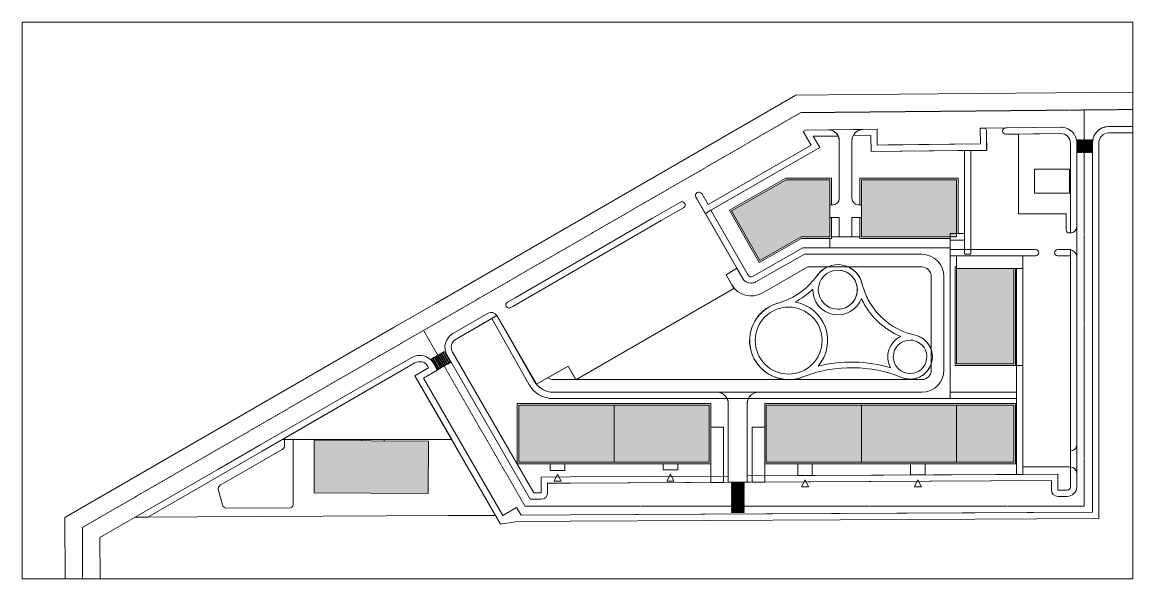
# Model space of a CAD drawing. Header units: millimetres. Extents: x 18162 to 7085488, y 72188 to 247925.
# Drawn here: x 6735438 to 7085488, y 72524 to 247925 of the extents above; entities that cross this region are included whole.
import ezdxf

# ---------------------------------------------------------------- set-up
doc = ezdxf.new("R2010")
doc.units = ezdxf.units.MM
doc.header["$MEASUREMENT"] = 0
doc.linetypes.add('Hidden Line', pattern=[317.5, 211.666667, -105.833333])
doc.layers.add('RENDER_REAL (5)_1_00 ET', color=7, linetype='Continuous')
doc.layers.add('RENDER_REAL (5)_1_Drawing & Figure', color=7, linetype='Continuous')

msp = doc.modelspace()

# ---------------------------------------------------------------- hatches: boundary and pattern name
at = {"layer": 'RENDER_REAL (5)_1_Drawing & Figure', "linetype": 'Continuous', "lineweight": 0}
for points in [[(6989972.7, 198287.8), (6976212.3, 198287.8), (6959035.1, 188519.2), (6967933.4, 172872.4), (6980972.6, 180287.8), (6989972.7, 180287.8)], [(7029972.7, 198287.8), (6999972.7, 198287.8), (6999972.7, 180287.8), (7029972.7, 180287.8)], [(7047972.7, 170288.2), (7029972.7, 170288.2), (7029972.7, 140288.2), (7047972.7, 140288.2)], [(6921972.7, 109288.6), (6921972.7, 127288.6), (6891972.7, 127288.6), (6891972.7, 109288.6)], [(6951972.7, 109288.6), (6951972.7, 127288.6), (6921972.7, 127288.6), (6921972.7, 109288.6)], [(6999972.7, 109288.6), (6999972.7, 127288.6), (6969972.7, 127288.6), (6969972.7, 109288.6)], [(7029972.7, 109288.6), (7029972.7, 127288.6), (6999972.7, 127288.6), (6999972.7, 109288.6)], [(7029972.7, 127288.6), (7029972.7, 109288.6), (7047972.7, 109288.6), (7047972.7, 127288.6)], [(6863493.1, 115933.7), (6827493.4, 116077.3), (6827427.6, 99577.4), (6863427.3, 99433.8)]]:
    msp.add_hatch(color=27, dxfattribs=at).paths.add_polyline_path(points)

# ---------------------------------------------------------------- linework, layer by layer
at = {"layer": 'RENDER_REAL (5)_1_00 ET', "color": 7, "linetype": 'Continuous', "lineweight": 5, "flags": 128}
msp.add_lwpolyline([(7085488.5, 225912.6), (6999580.5, 225101.1), (6979283, 224909.4), (6865685.5, 159308.9), (6852695.9, 151807.6), (6748867.6, 91848.6), (6748992.9, 72524.1)], dxfattribs=at)
at = {"layer": 'RENDER_REAL (5)_1_00 ET', "color": 8, "linetype": 'Hidden Line', "lineweight": 13, "flags": 128}
for points in [[(7085488.5, 220412.3), (6999632.5, 219601.3), (6980781.1, 219423.3), (6868436, 154546), (6855446.4, 147044.7), (6754388.2, 88685.5), (6754493, 72524.1)], [(6861941.2, 150795.4), (6893954.6, 95359.2), (7070188.5, 95359.2), (7070188.5, 220267.8)]]:
    msp.add_lwpolyline(points, dxfattribs=at)
at = {"layer": 'RENDER_REAL (5)_1_00 ET', "color": 7, "linetype": 'Continuous', "lineweight": 5, "flags": 128}
for points in [[(6759993.1, 72524.1), (6759908.8, 85522.3), (6797123.1, 107012.9), (6810112.7, 114514.2), (6858196.8, 142281.9, -0.41421356), (6865027.1, 140452.4), (6866277.4, 138287.5), (6861947.5, 135787), (6886951.8, 92488.2), (6891281.6, 94988.7), (6892684.7, 92559), (6908164.6, 92643.6), (6908219.1, 92643.9), (7072829.3, 93543.4), (7072827.5, 210013.3, -0.41093742), (7077771.5, 215013.1), (7085488.5, 215099.6)], [(7085488.5, 215099.6), (7077771.5, 215013.1, 0.40329022), (7072829.3, 210144.5), (7072829.3, 202074.7), (7072829.3, 93538.2), (7035701.2, 93337.1), (6908219.1, 92643.9), (6908164.6, 92643.6), (6892684.7, 92559), (6891281.6, 94988.7), (6886951.8, 92488.2), (6861947.5, 135787), (6866277.4, 138287.5), (6865027.1, 140452.4, 0.41421356), (6858196.8, 142281.9), (6810112.7, 114514.2), (6797123.1, 107012.9), (6771065.8, 91965.2), (6775065.1, 91965.2), (6798123.3, 105280.9), (6811112.9, 112782.2), (6859197, 140549.9, -0.41421356), (6863295.2, 139452.2), (6863545.2, 139019.3), (6859215.4, 136518.8), (6886220, 89756.1), (6891533.8, 90552.7), (6908175.6, 90643.6), (6908230, 90643.9), (7035701.2, 91340.5), (7074829.3, 91554.3), (7074827.7, 202074.7), (7074827.5, 210013.3, -0.41093742), (7077793.9, 213013.2), (7085488.5, 213099.5)]]:
    msp.add_lwpolyline(points, format="xyb", dxfattribs=at)
for points in [[(7062771.5, 214844.9, -0.41749732), (7067827.5, 209845.3), (7067829.1, 104489), (7067829.1, 101499.8, -0.4126183), (7064845.5, 98499.8), (7061856.4, 98483.5, -0.41421356), (7059845.5, 100472.6), (7059829.1, 103468), (6908164.4, 102643.7), (6901017.4, 102608.9), (6901033.8, 99604.7, -0.41421356), (6899044.8, 97593.8), (6895562, 97574.8), (6869357, 142952.8, -0.41421356), (6871186.5, 149783.1), (6882294.8, 156198, -0.41420588), (6885026.9, 155466.2), (6897540.8, 133823.6), (6907487.7, 139567.8), (6909988.2, 135237.9), (6959781.8, 163992.8), (6957281.4, 168322.7), (6960688.9, 170420.6), (6948243.1, 191972.4), (6947743, 192838.4, -0.39359746), (6948172.6, 194241.2, -0.39359745), (6949602.4, 193912.1), (6951602.7, 190448.2), (6984076.8, 209201.4), (6981576.4, 213531.3), (6982288.2, 213942.4), (7004895.9, 214195.9), (7004951.9, 209196.2), (7008291.7, 209233.6), (7037449.9, 209560.6), (7037393.8, 214560.3)], [(7039415.8, 213571.7, 0.41750165), (7038404.6, 214571.6), (7037393.8, 214560.3), (7037449.9, 209560.6), (7004951.9, 209196.2), (7004895.9, 214195.9), (6982288.2, 213942.4), (6981576.4, 213531.3), (6984076.8, 209201.4), (6951602.7, 190448.2), (6949602.4, 193912.1, 0.93150227), (6947743, 192838.4), (6948243.1, 191972.4), (6950743.6, 187642.6), (6986808.9, 208469.6), (6984787.4, 211970.3), (6992618.5, 212058.1, 0.28666972), (6989473.1, 214022.9), (7000471.8, 214146.2, 0.28502426), (6997315.8, 212110.7), (7002918.4, 212173.6), (7002974.5, 207173.9), (7039471.9, 207583.2), (7039415.8, 212582.8)], [(7000471.8, 214146.2), (6989473.1, 214022.9, -0.41421356), (6992973.1, 210522.9), (6992973.1, 192387.8, -0.41421356), (6990973.1, 190387.8), (6989972.7, 190387.8), (6989972.7, 186387.8), (6992973.1, 186387.8), (6992973.1, 180287.8), (6996973.1, 180287.8), (6996973.1, 186387.8), (6999972.7, 186387.8), (6999972.7, 190387.8), (6998973.1, 190387.8, -0.41421356), (6996973.1, 192387.8), (6996973.1, 210522.9, -0.41421356)], [(7044472.7, 213650.8, -0.4109331), (7045461.5, 214650.8), (7038404.6, 214571.6, -0.41750165), (7039415.8, 213571.7), (7039415.8, 212582.8), (7039415.8, 207508), (7034472.7, 207508), (7034472.7, 185008), (7034472.7, 176288.2), (7054828, 176288.2, -1), (7054828, 174288.2), (7050828, 174288.2), (7050828, 107788.2), (7065828, 107788.2, -0.41420924), (7067829.1, 105788.2), (7067828.9, 114788.2, -0.41421789), (7065828.9, 112788.2), (7065828, 174288.2), (7061828, 174288.2, -1), (7061828, 176288.2), (7064472.7, 176288.2), (7065828.1, 176288.2, -0.26555959), (7067828.1, 174288.2), (7067828, 183508, -0.41421668), (7065828, 181508), (7065472.7, 181508, -0.41421356), (7064472.7, 182508), (7064472.7, 187508), (7049472.7, 187508), (7049472.7, 207508), (7049471.4, 212695.6), (7045471.9, 212650.8, -0.41421356), (7044472.7, 213582.8)], [(7067827.5, 209845.3, 0.41749732), (7062771.5, 214844.9), (7045461.5, 214650.8, 0.4109331), (7044472.7, 213650.8), (7044472.7, 213582.8, 0.40048949), (7045426.5, 212650.2), (7062793.9, 212845, -0.41749732), (7065827.5, 209845.2), (7065828, 181508, 0.41283602), (7067827.9, 183498.6)], [(6992973.1, 210522.9, 0.11400643), (6992618.5, 212058.1), (6984787.4, 211970.3), (6986808.9, 208469.6), (6952476.9, 188643.5), (6964302.1, 168166.4, 0.41227876), (6965662.4, 167797.2), (6981501.5, 176787.8), (6989972.7, 176787.8), (6989972.7, 179787.8), (6981104.8, 179787.8), (6967745.9, 172190.6), (6958353.3, 188706.6), (6976080, 198787.8), (6990472.7, 198787.8), (6990472.7, 190387.8), (6990973.1, 190387.8, 0.41421356), (6992973.1, 192387.8)], [(7002974.5, 207173.9), (7002918.4, 212173.6), (6997315.8, 212110.7, 0.11554764), (6996973.1, 210522.9), (6996973.1, 192387.8, 0.41421356), (6998973.1, 190387.8), (6999472.7, 190387.8), (6999472.7, 198787.8), (7030472.7, 198787.8), (7030472.7, 181287.8), (7032472.7, 181287.8), (7032472.7, 207504.7)], [(7065827.5, 209845.2, 0.41749732), (7062793.9, 212845), (7049471.4, 212695.6), (7049472.7, 207508), (7049472.7, 187508), (7064472.7, 187508), (7064472.7, 182508, 0.41421356), (7065472.7, 181508), (7065828, 181508)], [(6942913.1, 191204, -1.00007436), (6943913.3, 189472), (6936877.1, 185408.8), (6890060.7, 158373.1), (6889356.8, 157966.6, -0.99996437), (6888356.6, 159698.6), (6890792.5, 161105.2), (6934145, 186140.5)], [(6943913.3, 189472, 1.00007436), (6942913.1, 191204), (6934145, 186140.5), (6890792.5, 161105.2), (6888356.6, 159698.6, 0.99996436), (6889356.8, 157966.6), (6890060.7, 158373.1), (6936877.1, 185408.8)], [(6964302.1, 168166.4), (6952476.9, 188643.6), (6950773.1, 187594.6), (6962570.1, 167166.3, 0.41227876), (6966651.1, 166058.7), (6982030.4, 174787.8), (7018972.7, 174787.8, -0.41421356), (7025972.7, 167787.8), (7025972.7, 138288.6, -0.41421356), (7018972.7, 131288.6), (6902929.4, 131288.6, -0.27082864), (6896830, 134853.9), (6885026.9, 155466.2), (6883442.7, 154551.3), (6895087.3, 133872.5, 0.27082864), (6902929.4, 129288.6), (7027972.7, 129288.6), (7027972.7, 176787.8), (6981501.5, 176787.8), (6965662.4, 167797.2, -0.41227876)], [(7065828, 176288.2), (7065829.1, 104489), (7065829.1, 101499.8, -0.4126183), (7064834.6, 100499.8), (7061845.5, 100483.5), (7061818.2, 105478.8), (6963972.7, 104947.1), (6963972.7, 102947), (7059829.1, 103468), (7059845.5, 100472.6, 0.41421356), (7061856.4, 98483.5), (7064845.5, 98499.8, 0.4126183), (7067829.1, 101499.8), (7067829.1, 104489), (7067828.1, 174288.3, 0.26555848), (7065828.1, 176288.2)], [(7027972.7, 176288.2), (7027972.7, 174288.2), (7054828, 174288.2, 1), (7054828, 176288.2)], [(7061828, 174288.2), (7065828.1, 174288.2), (7065828.1, 176288.2), (7061828, 176288.2, 1)], [(6962570.1, 167166.3), (6960690.3, 170421.5), (6957282.7, 168323.5), (6959106.2, 165165.9, 0.41227876), (6968628.5, 162581.7), (6983088.3, 170787.8), (7018972.7, 170787.8, -0.41421356), (7021972.7, 167787.8), (7021972.7, 138288.6, -0.41421356), (7018972.7, 135288.6), (6902929.5, 135288.6, -0.1628761), (6901123.9, 135892.8), (6897539.1, 133822.6, 0.22333281), (6902929.4, 131288.6), (7018972.7, 131288.6, 0.41421356), (7025972.7, 138288.6), (7025972.7, 167787.8, 0.41421356), (7018972.7, 174787.8), (6982030.4, 174787.8), (6966651.1, 166058.7, -0.41227876)], [(7000314.5, 164959.3, 0.68954261), (6985810.3, 167800, -0.14355144), (6975243.2, 159930, -0.01351085), (6974045.3, 159522.4, 1.09728035), (6982126.4, 136401.9, -0.18817369), (7012624.3, 135969.9, 1.11649193), (7016458.5, 149404.3, -0.21579469), (7002127.8, 160404.8, -0.05612627)], [(6983088.3, 170787.8), (6968628.5, 162581.7, -0.41227876), (6959106.2, 165165.9), (6957282.7, 168323.5), (6959781.8, 163992.8), (6910075.9, 135288.6), (6976863.6, 135288.6, -0.8797477), (6974045.3, 159522.4, 0.01351085), (6975243.2, 159930, 0.14355144), (6985810.3, 167800, -0.14548483), (6989182.8, 170787.8)], [(6992522.2, 157471.9, -1), (6992522.2, 169770.7, -1)], [(6992522.2, 169770.7, 1), (6992522.2, 157471.9, 0.46108847), (6998595.6, 164584.9, -0.01087574), (6998349.8, 165584.4, 0.32194961)], [(7018972.7, 170787.8), (6995861.6, 170787.8, -0.24595985), (7000314.5, 164959.3, 0.05612627), (7002127.8, 160404.8, 0.21579469), (7016458.5, 149404.3, -0.27977836), (7021972.7, 144629.6), (7021972.7, 167787.8, 0.41421356)], [(6986306.3, 139533, 0.58581188), (6979031.9, 159718.2, 0.06905185), (6984617.9, 163803.9, 0.84641423), (6999935.4, 160872.8, 0.01529392), (7000578.5, 159576.4, 0.17338822), (7012382, 148876.5, 0.43931114), (7009151.1, 139041.8, 0.13298979)], [(6984617.9, 163803.9, -0.06905185), (6979031.9, 159718.2, -0.58581188), (6986306.3, 139533, -0.13298979), (7009151.1, 139041.8, -0.43931114), (7012382, 148876.5, -0.17338822), (7000578.5, 159576.4, -0.01529392), (6999935.4, 160872.8, -0.84641423)], [(6977011.1, 137044.7, -1), (6977011.1, 158128.3, -1)], [(6977011.1, 158128.3, 1), (6977011.1, 137044.7, 1)], [(6885026.9, 155466.2, 0.41421356), (6882294.8, 156198), (6871186.5, 149783.1, 0.41421356), (6869357, 142952.8), (6895562, 97574.8), (6899044.8, 97593.8, 0.41421356), (6901033.8, 99604.7), (6901017.4, 102608.9), (6908164.4, 102643.7), (6962783.3, 102940.6), (6957972.7, 102940.6), (6957972.7, 104914.5), (6908154.1, 104643.7), (6899006.5, 104599.1), (6899033.9, 99593.8), (6896712.9, 99581.1), (6871089, 143953, -0.41421356), (6872186.7, 148051.2)], [(6883442.7, 154551.3), (6872186.7, 148051.2, 0.41421356), (6871089, 143953), (6896712.9, 99581.1), (6899033.9, 99593.8), (6899006.5, 104599.1), (6908154.1, 104643.7), (6957972.7, 104914.5), (6957972.7, 127788.6, 0.11118252), (6957635, 129288.6), (6902929.4, 129288.6, -0.27082864), (6895087.3, 133872.5)], [(7015283.1, 137204.5, -1), (7015283.1, 147746.3, -0.03969797), (7016116.2, 147680.1, 0.00622897), (7016692.1, 147554.5, -0.87308713)], [(7016116.2, 147680.1, 0.03969797), (7015283.1, 147746.3, 1), (7015283.1, 137204.5, 0.87308713), (7016692.1, 147554.5, -0.00622897)], [(6859197, 140549.9), (6817440.4, 116436.2), (6823515.1, 116436.2), (6842515.1, 116436.2), (6849515.1, 116436.2), (6868515.1, 116436.2), (6870812.7, 116436.2), (6859215.4, 136518.8), (6863545.2, 139019.3), (6863295.2, 139452.2, 0.41421356)], [(7021972.7, 140288.2, -0.4353158), (7012624.3, 135969.9, 0.18817369), (6982126.4, 136401.9, -0.10461825), (6977158.6, 135288.6), (7018972.7, 135288.6, 0.41421356), (7021972.7, 138288.6)], [(6909958.9, 135288.6), (6907487.7, 139567.8), (6901123.9, 135892.8, 0.1628761), (6902929.5, 135288.6)], [(6954472.7, 131288.6, -0.41421356), (6957972.7, 127788.6), (6957972.7, 102940.6), (6963972.7, 102940.6), (6963972.7, 127788.6, -0.41421356), (6967472.7, 131288.6)], [(7027972.7, 129288.6), (6964310.4, 129288.6, 0.11118252), (6963972.7, 127788.6), (6963972.7, 104947.1), (7049872.8, 105413.9), (7048828, 105413.9), (7048828, 129288.6)], [(6820827.2, 113748.4), (6820827.2, 116436.2), (6818160.8, 116436.2), (6818160.8, 114614.3, -0.26792274), (6817410.9, 113315.3), (6812457.1, 110454.6), (6799467.4, 102953.3), (6797958.9, 102082.2, 0.34196071), (6797263.8, 100381.8), (6798517.5, 95867.4, 0.33821705), (6799969.7, 94768.8), (6820045.2, 94862, 0.41288682), (6820828.4, 96353.4), (6820827.2, 107124.1)], [(7050828, 107788.2), (7050828, 105419.1), (7061818.2, 105478.8), (7061845.5, 100483.5), (7064834.6, 100499.8, 0.4126183), (7065829.1, 101499.8), (7065829.1, 104489), (7065829.1, 107788.2)]]:
    msp.add_lwpolyline(points, format="xyb", close=True, dxfattribs=at)
for points in [[(7032472.7, 207508), (7032472.7, 174788.2), (7034472.7, 174788.2), (7034472.7, 207508)], [(6992973.1, 180287.8), (6992973.1, 186387.8), (6990472.7, 186387.8), (6990472.7, 180287.8)], [(6996973.1, 186387.8), (6996973.1, 180287.8), (6999472.7, 180287.8), (6999472.7, 186387.8)], [(6999472.7, 180287.8), (6990472.7, 180287.8), (6990472.7, 179787.8), (6989972.7, 179787.8), (6989972.7, 176787.8), (7027972.7, 176787.8), (7027972.7, 179287.8), (7027972.7, 179787.8), (6999472.7, 179787.8)], [(7027972.7, 181287.8), (7027972.7, 179287.8), (7032472.7, 179287.8), (7032472.7, 181287.8)], [(7032472.7, 176288.2), (7032472.7, 179287.8), (7027972.7, 179287.8), (7027972.7, 176288.2)], [(7029972.7, 174288.2), (7027972.7, 174288.2), (7027972.7, 131288.6), (7048828, 131288.6), (7048828, 139788.2), (7048828, 170288.2), (7048472.7, 170288.2), (7048472.7, 139788.2), (7029472.7, 139788.2), (7029472.7, 170788.2), (7029972.7, 170788.2)], [(7049100.2, 174288.2), (7029972.7, 174288.2), (7029972.7, 170288.2), (7049100.2, 170288.2), (7050850.2, 170288.2), (7050850.2, 174288.2)], [(7050828, 170288.2), (7048828, 170288.2), (7048828, 139788.2), (7050828, 139788.2)], [(7050828, 105413.9), (7050828, 139788.2), (7048828, 139788.2), (7048828, 105413.9)], [(7027972.7, 131288.6), (7027972.7, 129288.6), (7048828, 129288.6), (7048828, 131288.6)], [(6952472.7, 108788.6), (6891472.7, 108788.6), (6891472.7, 127788.6), (6952472.7, 127788.6)], [(7029472.7, 127788.6), (7030472.7, 127788.6), (7048472.7, 127788.6), (7048472.7, 108788.6), (7030472.7, 108788.6), (7029472.7, 108788.6), (6969472.7, 108788.6), (6969472.7, 127788.6)], [(6956472.7, 108161.1), (6956472.7, 120288.6), (6952472.7, 120288.6), (6952472.7, 108161.1), (6952472.7, 102913.5), (6956472.7, 102913.5)], [(6969472.7, 108161.1), (6969472.7, 120288.6), (6965472.7, 120288.6), (6965472.7, 108161.1), (6965472.7, 102981.1), (6969472.7, 102981.1)], [(6817440.4, 116436.2), (6811112.9, 112782.2), (6798123.3, 105280.9), (6775065.1, 91965.2), (6771065.8, 91965.2), (6770966.4, 91907.9), (6869715.1, 92440.1), (6884623.6, 92520.4), (6870812.7, 116436.2), (6868515.1, 116436.2), (6849515.1, 116436.2), (6849515.1, 115989.4), (6863493.1, 115933.7), (6863427.3, 99433.8), (6827427.6, 99577.4), (6827493.4, 116077.3), (6842515.1, 116017.3), (6842515.1, 116436.2), (6823515.1, 116436.2)], [(6901872.7, 108788.6), (6901872.7, 106692.8), (6906472.7, 106692.8), (6906472.7, 108788.6)], [(6942072.7, 108788.6), (6937472.7, 108788.6), (6937472.7, 106899.1), (6942072.7, 106899.1)], [(6979872.7, 108788.6), (6979872.7, 105042.4), (6984472.7, 105042.4), (6984472.7, 108788.6)], [(7020072.7, 108788.6), (7015472.7, 108788.6), (7015472.7, 105235.3), (7020072.7, 105235.3)]]:
    msp.add_lwpolyline(points, close=True, dxfattribs=at)
at = {"layer": 'RENDER_REAL (5)_1_Drawing & Figure', "color": 7, "linetype": 'Continuous', "lineweight": 13, "flags": 128}
msp.add_lwpolyline([(6735438.5, 72524.1), (7085488.5, 72524.1), (7085488.5, 247925.2), (6735438.5, 247925.2)], close=True, dxfattribs=at)
at = {"layer": 'RENDER_REAL (5)_1_Drawing & Figure', "color": 7, "linetype": 'Continuous', "lineweight": 5, "flags": 128}
for points in [[(7068077.6, 206852.7), (7068377.6, 206853.1), (7068372.9, 210853.1), (7068072.9, 210852.7)], [(7068677.6, 206853.4), (7068977.6, 206853.8), (7068972.9, 210853.8), (7068672.9, 210853.4)], [(7069277.6, 206854.1), (7069577.6, 206854.5), (7069572.9, 210854.5), (7069272.9, 210854.1)], [(7069877.6, 206854.8), (7070177.6, 206855.2), (7070172.9, 210855.2), (7069872.9, 210854.8)], [(7070477.6, 206855.6), (7070777.6, 206855.9), (7070772.9, 210855.9), (7070472.9, 210855.5)], [(7071077.6, 206856.3), (7071377.6, 206856.6), (7071372.9, 210856.6), (7071072.9, 210856.3)], [(7071677.6, 206857), (7071977.6, 206857.3), (7071972.9, 210857.3), (7071672.9, 210857)], [(7072277.6, 206857.7), (7072577.6, 206858), (7072572.9, 210858), (7072272.9, 210857.7)], [(7054513.2, 194070.7), (7065575.3, 194070.7), (7065575.3, 201656.1), (7054513.2, 201656.1)], [(6989972.7, 198287.8), (6976212.3, 198287.8), (6959035.1, 188519.2), (6967933.4, 172872.4), (6980972.6, 180287.8), (6989972.7, 180287.8)], [(7029972.7, 198287.8), (6999972.7, 198287.8), (6999972.7, 180287.8), (7029972.7, 180287.8)], [(7047972.7, 170288.2), (7029972.7, 170288.2), (7029972.7, 140288.2), (7047972.7, 140288.2)], [(6869091.8, 139912.7), (6869351.6, 140062.8), (6867351.2, 143526.7), (6867091.4, 143376.7)], [(6869611.4, 140212.8), (6869871.2, 140362.8), (6867870.8, 143826.7), (6867611, 143676.7)], [(6870131, 140512.9), (6870390.7, 140662.9), (6868390.4, 144126.8), (6868130.6, 143976.8)], [(6866493.9, 138412.5), (6866753.6, 138562.5), (6864753.3, 142026.4), (6864493.5, 141876.4)], [(6867013.4, 138712.5), (6867273.2, 138862.6), (6865272.9, 142326.5), (6865013.1, 142176.4)], [(6867533, 139012.6), (6867792.8, 139162.6), (6865792.5, 142626.5), (6865532.7, 142476.5)], [(6868052.6, 139312.6), (6868312.4, 139462.7), (6866312.1, 142926.6), (6866052.3, 142776.6)], [(6868572.2, 139612.7), (6868832, 139762.7), (6866831.7, 143226.6), (6866571.9, 143076.6)], [(6921972.7, 109288.6), (6921972.7, 127288.6), (6891972.7, 127288.6), (6891972.7, 109288.6)], [(6951972.7, 109288.6), (6951972.7, 127288.6), (6921972.7, 127288.6), (6921972.7, 109288.6)], [(6999972.7, 109288.6), (6999972.7, 127288.6), (6969972.7, 127288.6), (6969972.7, 109288.6)], [(7029972.7, 109288.6), (7029972.7, 127288.6), (6999972.7, 127288.6), (6999972.7, 109288.6)], [(7029972.7, 127288.6), (7029972.7, 109288.6), (7047972.7, 109288.6), (7047972.7, 127288.6)], [(6863493.1, 115933.7), (6827493.4, 116077.3), (6827427.6, 99577.4), (6863427.3, 99433.8)], [(6904172.7, 105518.7), (6903072.7, 103318.7), (6905272.7, 103318.7)], [(6939772.7, 105518.7), (6938672.7, 103318.7), (6940872.7, 103318.7)], [(6962975.8, 102374.6), (6962975.4, 102674.6), (6958975.5, 102669.9), (6958975.8, 102369.9)], [(6962976.5, 101774.6), (6962976.2, 102074.6), (6958976.2, 102069.9), (6958976.5, 101769.9)], [(6982172.7, 103753.6), (6981072.7, 101553.6), (6983272.7, 101553.6)], [(7017772.7, 103753.6), (7016672.7, 101553.6), (7018872.7, 101553.6)], [(6962977.2, 101174.6), (6962976.9, 101474.6), (6958976.9, 101469.9), (6958977.2, 101169.9)], [(6962977.9, 100574.6), (6962977.6, 100874.6), (6958977.6, 100869.9), (6958977.9, 100569.9)], [(6962978.6, 99974.6), (6962978.3, 100274.6), (6958978.3, 100269.9), (6958978.6, 99969.9)], [(6962979.3, 99374.6), (6962979, 99674.6), (6958979, 99669.9), (6958979.3, 99369.9)], [(6962980, 98774.6), (6962979.7, 99074.6), (6958979.7, 99069.9), (6958980, 98769.9)], [(6962980.7, 98174.6), (6962980.4, 98474.6), (6958980.4, 98469.9), (6958980.7, 98169.9)], [(6962976.2, 97574.6), (6962975.8, 97874.6), (6958975.8, 97869.9), (6958976.2, 97569.9)], [(6962976.9, 96974.6), (6962976.5, 97274.6), (6958976.5, 97269.9), (6958976.9, 96969.9)], [(6962977.6, 96374.6), (6962977.2, 96674.6), (6958977.2, 96669.9), (6958977.6, 96369.9)], [(6962978.3, 95774.6), (6962977.9, 96074.6), (6958977.9, 96069.9), (6958978.3, 95769.9)], [(6962979, 95174.6), (6962978.6, 95474.6), (6958978.6, 95469.9), (6958979, 95169.9)], [(6962979.7, 94574.6), (6962979.3, 94874.6), (6958979.3, 94869.9), (6958979.7, 94569.9)], [(6962980.4, 93974.6), (6962980, 94274.6), (6958980, 94269.9), (6958980.4, 93969.9)], [(6962981.1, 93374.6), (6962980.7, 93674.6), (6958980.7, 93669.9), (6958981.1, 93369.9)]]:
    msp.add_lwpolyline(points, close=True, dxfattribs=at)

doc.saveas('drawing.dxf')
